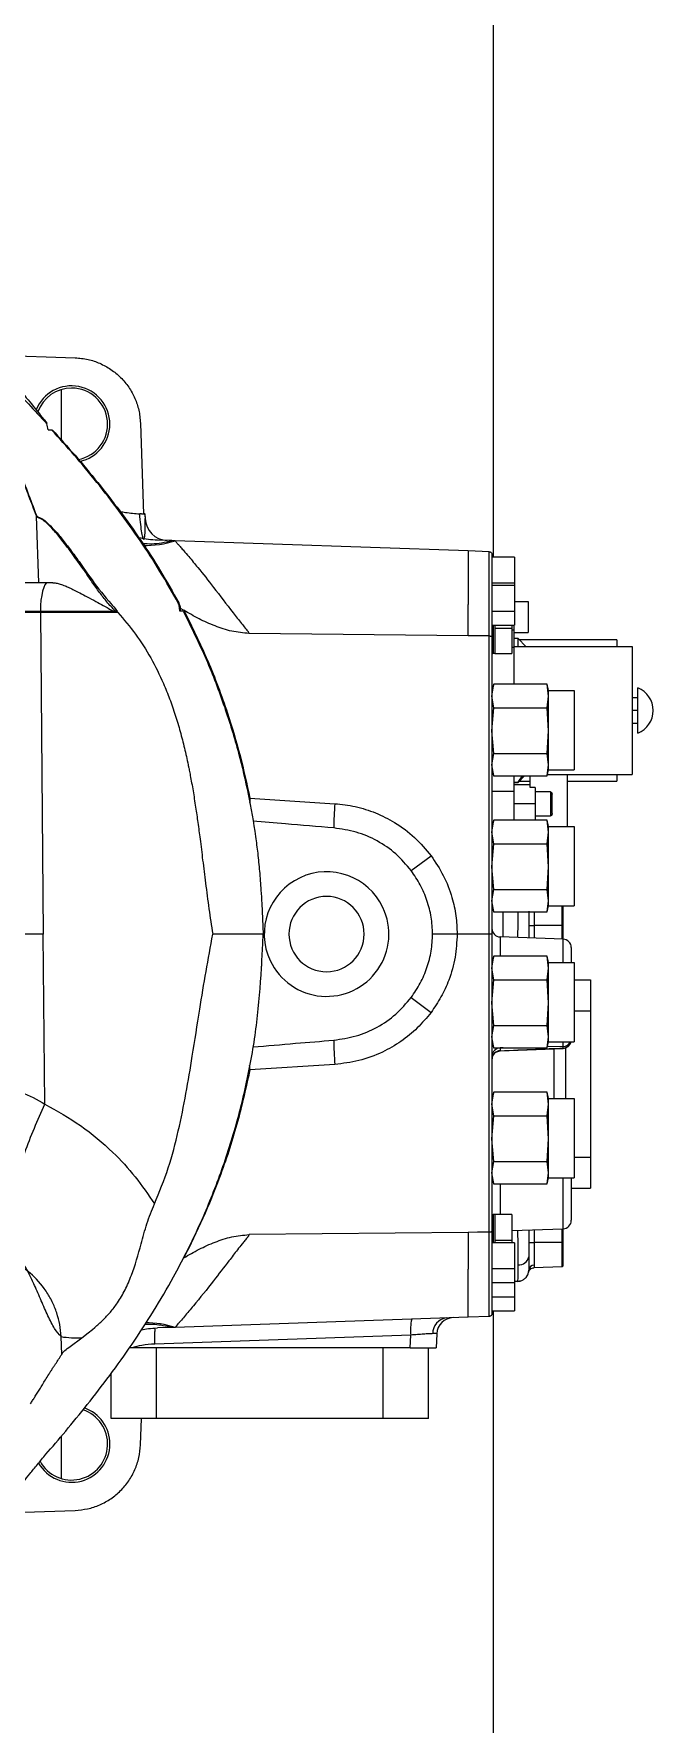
# Model space of a CAD drawing. Header units: millimetres. Extents: x -13464 to 9471, y -517 to 17126.
# Drawn here: x 6872.7 to 6982, y 12376.1 to 12674.4 of the extents above; entities that cross this region are included whole.
import ezdxf

# ---------------------------------------------------------------- set-up
doc = ezdxf.new("R2010")
doc.units = ezdxf.units.MM

msp = doc.modelspace()

# ---------------------------------------------------------------- linework, layer by layer
at = {"color": 7, "linetype": 'Continuous', "lineweight": 25}
for p, q in [((6953.74, 12972.7), (6953.74, 12582)), ((6865.34, 12617.72), (6879.94, 12617.21)), ((6877.54, 12602.55), (6877.54, 12611.59)), ((6875.18, 12604.5), (6875.81, 12604.5)), ((6891.49, 12605.66), (6892.05, 12589.61)), ((6873.53, 12577.5), (6873.13, 12589.28)), ((6892.29, 12589.16), (6892.25, 12589.76)), ((6897.01, 12584.94), (6894.47, 12585.02)), ((6897.62, 12584.91), (6897.01, 12584.94)), ((6949.34, 12583.11), (6897.62, 12584.91)), ((6949.34, 12583.11), (6949.34, 12576.12)), ((6953.06, 12582.98), (6949.34, 12583.11)), ((6957.54, 12582), (6953.54, 12582)), ((6957.54, 12582), (6957.54, 12577.5)), ((6873.53, 12577.5), (6869.55, 12577.5)), ((6953.54, 12577.5), (6957.54, 12577.5)), ((6957.54, 12577.5), (6957.54, 12577)), ((6957.54, 12577), (6953.54, 12577)), ((6957.54, 12577), (6957.54, 12572.5)), ((6865.09, 12572.5), (6873.83, 12572.5)), ((6873.83, 12572.26), (6865.09, 12572.26)), ((6873.82, 12572.5), (6873.83, 12572.26)), ((6873.83, 12572.5), (6886.71, 12572.5)), ((6873.83, 12572.26), (6874.34, 12515.5)), ((6887.49, 12572.26), (6873.83, 12572.26)), ((6887.02, 12572.51), (6887.02, 12572.5)), ((6887.03, 12572.5), (6887.02, 12572.51)), ((6887.02, 12572.5), (6887.03, 12572.5)), ((6887.03, 12572.5), (6887.28, 12572.5)), ((6887.28, 12572.5), (6887.32, 12572.5)), ((6898.52, 12573.04), (6899.15, 12572.65)), ((6949.34, 12568.15), (6949.34, 12573.64)), ((6953.54, 12572.5), (6957.54, 12572.5)), ((6957.54, 12574.21), (6959.94, 12574.21)), ((6957.54, 12572.5), (6957.54, 12570)), ((6959.94, 12574.21), (6959.94, 12568.71)), ((6949.34, 12568.15), (6910.67, 12568.55)), ((6953.54, 12570), (6957.54, 12570)), ((6953.74, 12570), (6953.74, 12565.01)), ((6954.04, 12570), (6954.04, 12569.5)), ((6954.04, 12569.5), (6954.04, 12565.02)), ((6954.04, 12569.5), (6957.04, 12569.5)), ((6957.04, 12570), (6957.04, 12569.5)), ((6957.04, 12569.5), (6957.04, 12565.02)), ((6957.04, 12569.22), (6957.44, 12569.22)), ((6957.44, 12569.22), (6957.44, 12570)), ((6957.44, 12566.16), (6957.44, 12569.22)), ((6957.44, 12568.71), (6959.94, 12568.71)), ((6953.06, 12515.5), (6953.06, 12568.11)), ((6953.54, 12567.97), (6953.54, 12515.5)), ((6957.04, 12566.16), (6957.44, 12566.16)), ((6958.13, 12567.66), (6957.44, 12567.66)), ((6957.44, 12566.26), (6978.29, 12566.26)), ((6957.44, 12559.58), (6957.44, 12566.16)), ((6959.53, 12566.26), (6958.13, 12567.66)), ((6958.13, 12566.26), (6958.13, 12567.66)), ((6975.59, 12567.41), (6958.38, 12567.41)), ((6975.59, 12567.41), (6975.59, 12566.26)), ((6978.29, 12566.26), (6978.29, 12543.66)), ((6954.04, 12565.02), (6953.74, 12565.01)), ((6954.04, 12565.02), (6957.04, 12565.02)), ((6953.84, 12559.61), (6953.54, 12558.5)), ((6953.54, 12557.51), (6953.84, 12559.58)), ((6963.25, 12559.58), (6953.84, 12559.58)), ((6963.54, 12558.5), (6963.25, 12559.6)), ((6963.54, 12557.51), (6963.25, 12559.58)), ((6953.84, 12555.43), (6953.54, 12557.51)), ((6963.25, 12555.43), (6963.54, 12557.51)), ((6963.54, 12557.51), (6963.54, 12558.5)), ((6963.54, 12558.5), (6968.04, 12558.5)), ((6963.54, 12551.39), (6963.54, 12557.51)), ((6968.04, 12558.5), (6968.04, 12544.5)), ((6979.29, 12557.21), (6978.29, 12557.21)), ((6979.29, 12554.96), (6979.29, 12558.96)), ((6953.54, 12551.39), (6953.84, 12555.43)), ((6953.84, 12555.43), (6963.25, 12555.43)), ((6963.54, 12551.39), (6963.25, 12555.43)), ((6979.29, 12554.96), (6978.29, 12554.96)), ((6979.29, 12550.96), (6979.29, 12554.96)), ((6953.84, 12547.35), (6953.54, 12551.39)), ((6963.25, 12547.35), (6963.54, 12551.39)), ((6963.54, 12545.39), (6963.54, 12551.39)), ((6978.29, 12552.71), (6979.29, 12552.71)), ((6953.54, 12545.39), (6953.84, 12547.35)), ((6953.84, 12543.42), (6953.54, 12545.39)), ((6953.54, 12544.5), (6953.84, 12543.39)), ((6953.84, 12547.35), (6963.25, 12547.35)), ((6963.54, 12545.39), (6963.25, 12547.35)), ((6963.25, 12543.42), (6963.54, 12545.39)), ((6963.25, 12543.4), (6963.54, 12544.5)), ((6963.54, 12544.5), (6963.54, 12545.39)), ((6963.54, 12544.5), (6968.04, 12544.5)), ((6953.84, 12543.42), (6963.25, 12543.42)), ((6957.44, 12540.7), (6957.44, 12543.42)), ((6957.44, 12542.28), (6958.13, 12542.28)), ((6957.44, 12542.26), (6958.13, 12542.26)), ((6960.29, 12541.86), (6957.44, 12541.86)), ((6958.13, 12542.26), (6959.29, 12543.42)), ((6958.13, 12542.28), (6958.93, 12543.42)), ((6958.13, 12542.26), (6958.13, 12542.28)), ((6958.38, 12542.51), (6960.29, 12542.51)), ((6960.29, 12541.38), (6960.29, 12543.42)), ((6963.32, 12543.66), (6978.29, 12543.66)), ((6966.79, 12543.66), (6966.79, 12534.5)), ((6966.79, 12542.51), (6975.59, 12542.51)), ((6975.59, 12543.66), (6975.59, 12542.51)), ((6910.81, 12539.47), (6925.79, 12538.51)), ((6953.54, 12540.7), (6957.44, 12540.7)), ((6957.44, 12535.58), (6957.44, 12540.7)), ((6961.14, 12541.38), (6960.29, 12541.38)), ((6961.14, 12541.38), (6961.14, 12538.46)), ((6963.84, 12540.58), (6961.14, 12540.58)), ((6963.84, 12540.58), (6963.84, 12536.34)), ((6953.84, 12535.61), (6953.54, 12534.5)), ((6953.54, 12533.51), (6953.84, 12535.58)), ((6963.25, 12535.58), (6953.84, 12535.58)), ((6961.14, 12538.46), (6957.44, 12538.46)), ((6961.14, 12538.46), (6961.14, 12535.58)), ((6961.14, 12536.34), (6963.84, 12536.34)), ((6963.54, 12534.5), (6963.25, 12535.6)), ((6963.54, 12533.51), (6963.25, 12535.58)), ((6953.84, 12531.43), (6953.54, 12533.51)), ((6963.25, 12531.43), (6963.54, 12533.51)), ((6963.54, 12533.51), (6963.54, 12534.5)), ((6963.54, 12534.5), (6968.04, 12534.5)), ((6963.54, 12527.39), (6963.54, 12533.51)), ((6968.04, 12534.5), (6968.04, 12520.5)), ((6953.54, 12527.39), (6953.84, 12531.43)), ((6953.84, 12531.43), (6963.25, 12531.43)), ((6963.54, 12527.39), (6963.25, 12531.43)), ((6939.28, 12526.7), (6942.78, 12529.32)), ((6953.84, 12523.35), (6953.54, 12527.39)), ((6963.25, 12523.35), (6963.54, 12527.39)), ((6963.54, 12521.39), (6963.54, 12527.39)), ((6912.89, 12520.89), (6913.17, 12515.5)), ((6953.54, 12521.39), (6953.84, 12523.35)), ((6953.84, 12519.42), (6953.54, 12521.39)), ((6953.84, 12523.35), (6963.25, 12523.35)), ((6963.54, 12521.39), (6963.25, 12523.35)), ((6963.25, 12519.42), (6963.54, 12521.39)), ((6963.54, 12520.5), (6963.54, 12521.39)), ((6953.54, 12520.5), (6953.84, 12519.39)), ((6953.84, 12519.42), (6963.25, 12519.42)), ((6961.01, 12519.42), (6961.01, 12517.04)), ((6963.25, 12519.4), (6963.54, 12520.5)), ((6963.54, 12520.5), (6968.04, 12520.5)), ((6965.95, 12517.04), (6965.95, 12520.5)), ((6966.04, 12520.5), (6966.04, 12517.04)), ((6874.34, 12515.5), (6870.01, 12515.5)), ((6874.62, 12485.47), (6874.34, 12515.5)), ((6953.06, 12515.5), (6947.39, 12515.5)), ((6953.06, 12462.89), (6953.06, 12515.5)), ((6953.54, 12515.5), (6953.54, 12463.04)), ((6966.1, 12514.61), (6954.99, 12514.99)), ((6954.99, 12514.99), (6954.99, 12511.58)), ((6960.04, 12517.04), (6961.01, 12517.04)), ((6965.95, 12517.04), (6961.01, 12517.04)), ((6961.01, 12517.04), (6961.01, 12514.78)), ((6966.04, 12517.04), (6965.95, 12517.04)), ((6965.95, 12514.61), (6965.95, 12517.04)), ((6966.04, 12517.04), (6966.04, 12514.61)), ((6966.1, 12510.5), (6966.1, 12514.61)), ((6967.54, 12513.11), (6967.54, 12510.5)), ((6953.84, 12511.61), (6953.54, 12510.5)), ((6953.54, 12509.51), (6953.84, 12511.58)), ((6953.84, 12507.43), (6953.54, 12509.51)), ((6963.25, 12511.58), (6953.84, 12511.58)), ((6963.54, 12510.5), (6963.25, 12511.6)), ((6963.54, 12509.51), (6963.25, 12511.58)), ((6963.25, 12507.43), (6963.54, 12509.51)), ((6963.54, 12509.51), (6963.54, 12510.5)), ((6963.54, 12510.5), (6968.04, 12510.5)), ((6963.54, 12503.39), (6963.54, 12509.51)), ((6968.04, 12510.5), (6968.04, 12496.5)), ((6953.54, 12503.39), (6953.84, 12507.43)), ((6953.84, 12507.43), (6963.25, 12507.43)), ((6963.54, 12503.39), (6963.25, 12507.43)), ((6968.04, 12507.44), (6970.94, 12507.44)), ((6970.94, 12507.44), (6970.94, 12501.94)), ((6939.28, 12504.31), (6942.78, 12501.68)), ((6953.84, 12499.35), (6953.54, 12503.39)), ((6963.25, 12499.35), (6963.54, 12503.39)), ((6963.54, 12497.39), (6963.54, 12503.39)), ((6968.04, 12501.94), (6970.94, 12501.94)), ((6970.94, 12501.94), (6970.94, 12476.14)), ((6953.54, 12497.39), (6953.84, 12499.35)), ((6953.84, 12495.42), (6953.54, 12497.39)), ((6953.84, 12499.35), (6963.25, 12499.35)), ((6963.54, 12497.39), (6963.25, 12499.35)), ((6963.25, 12495.42), (6963.54, 12497.39)), ((6963.54, 12496.5), (6963.54, 12497.39)), ((6953.54, 12496.5), (6953.84, 12495.39)), ((6953.84, 12495.42), (6963.25, 12495.42)), ((6954.98, 12494.87), (6966.11, 12495.33)), ((6954.99, 12494.92), (6954.98, 12494.88)), ((6955.49, 12495.42), (6954.99, 12495.41)), ((6954.99, 12495.41), (6954.99, 12494.92)), ((6963.25, 12495.4), (6963.54, 12496.5)), ((6966.1, 12495.68), (6963.31, 12495.61)), ((6963.54, 12496.5), (6968.04, 12496.5)), ((6964.54, 12486.5), (6964.54, 12495.34)), ((6966.1, 12495.38), (6966.1, 12495.68)), ((6966.54, 12495.42), (6966.54, 12486.5)), ((6925.79, 12492.49), (6910.81, 12491.53)), ((6953.84, 12487.61), (6953.54, 12486.5)), ((6953.54, 12485.51), (6953.84, 12487.58)), ((6953.84, 12483.43), (6953.54, 12485.51)), ((6963.25, 12487.58), (6953.84, 12487.58)), ((6963.54, 12486.5), (6963.25, 12487.6)), ((6963.54, 12485.51), (6963.25, 12487.58)), ((6963.25, 12483.43), (6963.54, 12485.51)), ((6963.54, 12485.51), (6963.54, 12486.5)), ((6963.54, 12486.5), (6968.04, 12486.5)), ((6963.54, 12479.39), (6963.54, 12485.51)), ((6968.04, 12486.5), (6968.04, 12472.5)), ((6953.54, 12479.39), (6953.84, 12483.43)), ((6953.84, 12483.43), (6963.25, 12483.43)), ((6963.54, 12479.39), (6963.25, 12483.43)), ((6953.84, 12475.35), (6953.54, 12479.39)), ((6963.25, 12475.35), (6963.54, 12479.39)), ((6963.54, 12473.39), (6963.54, 12479.39)), ((6968.04, 12476.14), (6970.94, 12476.14)), ((6970.94, 12476.14), (6970.94, 12470.64)), ((6953.54, 12473.39), (6953.84, 12475.35)), ((6953.84, 12471.42), (6953.54, 12473.39)), ((6953.84, 12475.35), (6963.25, 12475.35)), ((6963.54, 12473.39), (6963.25, 12475.35)), ((6963.25, 12471.42), (6963.54, 12473.39)), ((6963.54, 12472.5), (6963.54, 12473.39)), ((6953.54, 12472.5), (6953.84, 12471.39)), ((6953.84, 12471.42), (6963.25, 12471.42)), ((6954.99, 12471.42), (6954.99, 12465.99)), ((6963.25, 12471.4), (6963.54, 12472.5)), ((6963.54, 12472.5), (6968.04, 12472.5)), ((6966.1, 12463.48), (6966.1, 12472.5)), ((6967.54, 12472.5), (6967.54, 12464.98)), ((6967.54, 12470.64), (6970.94, 12470.64)), ((6954.04, 12465.99), (6953.74, 12466)), ((6953.74, 12466), (6953.74, 12461)), ((6957.04, 12465.99), (6954.04, 12465.99)), ((6954.04, 12465.99), (6954.04, 12461.5)), ((6957.04, 12465.99), (6957.04, 12461.5)), ((6949.34, 12462.85), (6910.67, 12462.46)), ((6957.54, 12461), (6953.54, 12461)), ((6954.04, 12461.5), (6954.04, 12461)), ((6954.04, 12461.5), (6957.04, 12461.5)), ((6957.04, 12463.17), (6966.1, 12463.48)), ((6957.04, 12461.5), (6957.04, 12461)), ((6957.54, 12461), (6957.54, 12456.5)), ((6960.04, 12461.04), (6961.01, 12461.04)), ((6961.01, 12463.31), (6961.01, 12461.04)), ((6961.01, 12461.04), (6961.01, 12457.09)), ((6965.95, 12461.04), (6961.01, 12461.04)), ((6965.95, 12461.04), (6965.95, 12463.48)), ((6965.95, 12456.78), (6965.95, 12461.04)), ((6965.95, 12461.04), (6966.04, 12461.04)), ((6966.04, 12463.48), (6966.04, 12461.04)), ((6966.04, 12461.04), (6966.04, 12456.88)), ((6953.54, 12456.5), (6957.54, 12456.5)), ((6957.54, 12456.5), (6957.54, 12454)), ((6965.95, 12456.78), (6960.95, 12456.6)), ((6953.54, 12454), (6957.54, 12454)), ((6958.11, 12454.2), (6957.54, 12454.18)), ((6957.54, 12454), (6957.54, 12451.5)), ((6958.11, 12454.2), (6958.12, 12454.3)), ((6953.54, 12451.5), (6957.54, 12451.5)), ((6953.54, 12449), (6957.54, 12449)), ((6953.74, 12449), (6953.74, 12058.3)), ((6957.54, 12451.5), (6957.54, 12449)), ((6883.03, 12445.73), (6883.45, 12446.08)), ((6897.01, 12446.07), (6894.47, 12445.98)), ((6897.62, 12446.09), (6897.01, 12446.07)), ((6949.34, 12447.9), (6897.62, 12446.09)), ((6953.06, 12448.03), (6949.34, 12447.9)), ((6877.58, 12441.33), (6877.48, 12444.45)), ((6879.08, 12442.74), (6881.12, 12444.22)), ((6881.12, 12444.22), (6882.28, 12445.12)), ((6882.28, 12445.12), (6883.03, 12445.73)), ((6939.21, 12444.72), (6894.02, 12443.14)), ((6939.09, 12442.5), (6939.21, 12444.72)), ((6943.79, 12444.96), (6943.66, 12442.5)), ((6877.58, 12441.32), (6877.58, 12441.33)), ((6889.97, 12442.5), (6889.55, 12442.5)), ((6939.09, 12442.5), (6889.97, 12442.5)), ((6894.34, 12430), (6894.34, 12442.5)), ((6934.34, 12430), (6934.34, 12442.5)), ((6942.34, 12430), (6942.34, 12442.5)), ((6886.34, 12430), (6886.34, 12438)), ((6894.34, 12430), (6886.34, 12430)), ((6891.49, 12425.34), (6891.65, 12430)), ((6934.34, 12430), (6894.34, 12430)), ((6942.34, 12430), (6934.34, 12430)), ((6877.54, 12419.41), (6877.54, 12426.92)), ((6867.38, 12413.35), (6879.94, 12413.79))]:
    msp.add_line(p, q, dxfattribs=at)
at = {"color": 7, "linetype": 'Continuous', "lineweight": 25, "flags": 128}
for points in [[(6875.12, 12577.5), (6874.87, 12577.41), (6874.63, 12577.12), (6874.41, 12576.66), (6874.21, 12576.04), (6874.05, 12575.28), (6873.93, 12574.42), (6873.86, 12573.48), (6873.83, 12572.5)], [(6898.25, 12573.93), (6898.26, 12573.93), (6898.26, 12573.93), (6898.25, 12573.92), (6898.24, 12573.92), (6898.23, 12573.91), (6898.21, 12573.9), (6898.19, 12573.88), (6898.17, 12573.87)], [(6953.06, 12568.11), (6950.98, 12568.14), (6949.34, 12568.15)], [(6910.81, 12539.47), (6910.77, 12538.89), (6910.76, 12538.69)], [(6966.1, 12495.38), (6966.11, 12495.34), (6966.11, 12495.33)], [(6910.81, 12491.53), (6910.77, 12492.12), (6910.76, 12492.3)], [(6953.06, 12462.89), (6950.98, 12462.87), (6949.34, 12462.85)], [(6958.11, 12454.2), (6958.49, 12454.25), (6958.58, 12454.28)], [(6897.97, 12446.56), (6897.78, 12446.3), (6897.62, 12446.09)]]:
    msp.add_lwpolyline(points, dxfattribs=at)
at = {"color": 7, "linetype": 'Continuous', "lineweight": 25}
for centre, radius, start, end in [((6879.34, 12605.5), 6.75, 0, 158.1749), ((6879.34, 12605.5), 6.35, 90, 160.1373), ((6879.34, 12605.5), 6.35, 280.3984, 90), ((6879.34, 12605.5), 6.75, 282.1679, 0), ((6872.63, 12589.3), 0.494, 1.7882, 12.0611), ((6872.64, 12589.27), 0.496, 1.8249, 11.8614), ((6874.53, 12588.07), 0.455, 351.9374, 9.6048), ((6896.32, 12588.96), 4, 181.9318, 267.9465), ((6892.22, 12602.25), 18.16, 269.1751, 287.3033), ((6885.68, 12573.88), 1.92, 314.282, 322.8352), ((6898.33, 12572.99), 0.215, 33.6229, 79.742), ((6898.44, 12573.08), 0.0792, 341.4688, 26.2217), ((6953.74, 12564.81), 0.2, 92, 180), ((6977.68, 12554.96), 4.31, 291.9613, 68.0387), ((7008.25, 12532.8), 82.66, 176.0356, 179.0077), ((6924.34, 12515.5), 11, 25.1965, 205.1965), ((6924.34, 12515.5), 6.64, 90, 270), ((6924.34, 12515.5), 6.64, 270, 90), ((6924.34, 12515.5), 11, 205.1965, 25.1965), ((6955.04, 12516.49), 1.5, 180, 268), ((6966.04, 12513.11), 1.5, 0, 88), ((7008.25, 12498.21), 82.66, 180.9923, 183.9644), ((6955.02, 12493.94), 1.47, 90.9784, 179.0357), ((6955.02, 12493.44), 1.47, 90.9784, 179.0357), ((6957.64, 12496.34), 8.48, 355.4939, 1.0874), ((6966.06, 12497.18), 1.5, 271.469, 333.3438), ((6966.06, 12496.87), 1.49, 271.3513, 345.5923), ((6966.04, 12496.83), 1.5, 272.407, 347.3403), ((6953.74, 12466.2), 0.2, 180, 268), ((6966.04, 12464.98), 1.5, 272, 0), ((6958.32, 12458.87), 1.75, 264.0804, 349.1361), ((6958.04, 12456.2), 2, 319.84, 0), ((6960.99, 12456.15), 0.945, 88.7111, 176.6316), ((6965.94, 12456.88), 0.1, 272, 0), ((6892.18, 12428.58), 18.33, 72.7456, 89.4723), ((6947.75, 12445.69), 8.59, 167.5122, 186.4878), ((6945.84, 12445.02), 2.76, 96.1664, 180.8164), ((6946.79, 12444.81), 3, 92, 177), ((6880.64, 12465.89), 21.67, 261.6131, 271.2664), ((6879.34, 12425.5), 6.35, 208.5404, 71.8267), ((6879.34, 12425.5), 6.75, 0, 70.5524), ((6879.34, 12425.5), 6.75, 209.7417, 0)]:
    msp.add_arc(centre, radius, start, end, dxfattribs=at)
for points, knots in [([(6863.75, 12620.28), (6863.84, 12620.11), (6864.04, 12619.68), (6864.51, 12618.92), (6865.15, 12617.97), (6866.08, 12616.69), (6867.4, 12614.98), (6869.23, 12612.72), (6871.38, 12610.12), (6872.97, 12608.18), (6873.8, 12607.16)], [0, 0, 0, 0, 0.056916, 0.140396, 0.227156, 0.317668, 0.469978, 0.632949, 0.808804, 1, 1, 1, 1]), ([(6864.57, 12617.25), (6864.65, 12617.08), (6864.93, 12616.49), (6866.33, 12614.81), (6868.69, 12612.23), (6871.64, 12609.14), (6873.88, 12606.75), (6874.99, 12605.55)], [0, 0, 0, 0, 0.088541, 0.316687, 0.544924, 0.77312, 1, 1, 1, 1]), ([(6879.94, 12617.21), (6880.72, 12617.14), (6882.21, 12617.01), (6884.36, 12616.27), (6886.31, 12615.2), (6888.04, 12613.77), (6889.47, 12612.04), (6890.55, 12610.09), (6891.28, 12607.94), (6891.42, 12606.44), (6891.49, 12605.66)], [0, 0, 0, 0, 0.130227, 0.249972, 0.376211, 0.499815, 0.623703, 0.749578, 0.870197, 1, 1, 1, 1]), ([(6874.96, 12605.76), (6874.76, 12605.99), (6874.37, 12606.46), (6873.99, 12606.93), (6873.8, 12607.16)], [0, 0, 0, 0, 0.497612, 1, 1, 1, 1]), ([(6874.99, 12605.55), (6874.99, 12605.59), (6874.98, 12605.66), (6874.96, 12605.73), (6874.96, 12605.76)], [0, 0, 0, 0, 0.560048, 1, 1, 1, 1]), ([(6875.18, 12604.5), (6875.15, 12604.68), (6875.09, 12605.03), (6875.03, 12605.38), (6874.99, 12605.55)], [0, 0, 0, 0, 0.498715, 1, 1, 1, 1]), ([(6898.17, 12573.87), (6897.11, 12575.76), (6895, 12579.54), (6891.46, 12584.97), (6887.71, 12590.22), (6883.81, 12595.25), (6879.78, 12600.09), (6877.14, 12603.03), (6875.81, 12604.5)], [0, 0, 0, 0, 0.167242, 0.333757, 0.499011, 0.664263, 0.831489, 1, 1, 1, 1]), ([(6875.92, 12604.5), (6877.25, 12603.03), (6879.91, 12600.08), (6883.95, 12595.25), (6887.85, 12590.22), (6891.59, 12584.99), (6895.1, 12579.58), (6897.2, 12575.82), (6898.25, 12573.93)], [0, 0, 0, 0, 0.169077, 0.336583, 0.502071, 0.66744, 0.833386, 1, 1, 1, 1]), ([(6868.43, 12601.8), (6868.95, 12600.42), (6869.99, 12597.67), (6871.54, 12593.55), (6872.59, 12590.79), (6873.11, 12589.4)], [0, 0, 0, 0, 0.33334, 0.66667, 1, 1, 1, 1]), ([(6873.12, 12589.31), (6872.68, 12590.46), (6871.81, 12592.75), (6870.6, 12595.98), (6869.48, 12598.96), (6868.8, 12600.76), (6868.45, 12601.67)], [0, 0, 0, 0, 0.2799996, 0.5599998, 0.7799999, 1, 1, 1, 1]), ([(6873.11, 12589.4), (6873.11, 12589.39), (6873.12, 12589.38), (6873.12, 12589.37), (6873.12, 12589.37)], [0, 0, 0, 0, 0.5600162, 1, 1, 1, 1]), ([(6873.12, 12589.37), (6873.24, 12589.25), (6873.42, 12589.07), (6874.2, 12588.8), (6874.72, 12588.37), (6874.97, 12588.15)], [0, 0, 0, 0, 0.4963573, 0.7478605, 1, 1, 1, 1]), ([(6873.13, 12589.28), (6873.13, 12589.29), (6873.13, 12589.3), (6873.12, 12589.31), (6873.12, 12589.31)], [0, 0, 0, 0, 0.559991, 1, 1, 1, 1]), ([(6874.98, 12588.01), (6874.87, 12588.1), (6874.66, 12588.29), (6874.37, 12588.51), (6874.11, 12588.68), (6873.88, 12588.8), (6873.72, 12588.86), (6873.59, 12588.92), (6873.45, 12588.98), (6873.3, 12589.07), (6873.18, 12589.18), (6873.15, 12589.25), (6873.13, 12589.28)], [0, 0, 0, 0, 0.100768, 0.200399, 0.299845, 0.398672, 0.50054, 0.531136, 0.616705, 0.749878, 0.874667, 1, 1, 1, 1]), ([(6887.91, 12590.08), (6888.22, 12590.02), (6889.37, 12589.83), (6890.52, 12589.73), (6891.36, 12589.66)], [0, 0, 0, 0, 0.274399, 1, 1, 1, 1]), ([(6892.1, 12585.11), (6892.04, 12585.17), (6891.93, 12585.29), (6891.74, 12586.25), (6891.54, 12587.68), (6891.42, 12589), (6891.36, 12589.66)], [0, 0, 0, 0, 0.250866, 0.500639, 0.74993, 1, 1, 1, 1]), ([(6892.27, 12589.6), (6892.26, 12589.6), (6892.26, 12589.6), (6892.11, 12589.61), (6891.93, 12589.62), (6891.76, 12589.63), (6891.57, 12589.65), (6891.43, 12589.66), (6891.36, 12589.66)], [0, 0, 0, 0, 0.248184, 0.497729, 0.62552, 0.748938, 0.874729, 1, 1, 1, 1]), ([(6892.27, 12589.6), (6892.28, 12589.45), (6892.3, 12589.19), (6892.32, 12588.93), (6892.33, 12588.82)], [0, 0, 0, 0, 0.56021, 1, 1, 1, 1]), ([(6874.97, 12588.15), (6875.39, 12587.75), (6876.22, 12586.95), (6877.66, 12585.23), (6879.13, 12583.32), (6881.15, 12580.56), (6883.65, 12576.87), (6886.03, 12574.1), (6887.21, 12572.72)], [0, 0, 0, 0, 0.124792, 0.2499751, 0.3753977, 0.5003444, 0.7510707, 1, 1, 1, 1]), ([(6887.02, 12572.51), (6886.53, 12573.04), (6885.56, 12574.1), (6884.22, 12575.85), (6882.96, 12577.63), (6881.73, 12579.39), (6880.6, 12580.99), (6879.55, 12582.47), (6878.58, 12583.81), (6877.44, 12585.29), (6876.18, 12586.82), (6875.36, 12587.63), (6874.98, 12588.01)], [0, 0, 0, 0, 0.099557, 0.196946, 0.304737, 0.402719, 0.500572, 0.585951, 0.668649, 0.750201, 0.881785, 1, 1, 1, 1]), ([(6892.1, 12585.11), (6892.14, 12585.19), (6892.22, 12585.34), (6892.36, 12586.62), (6892.34, 12588), (6892.33, 12588.82)], [0, 0, 0, 0, 0.313592, 0.592129, 1, 1, 1, 1]), ([(6894.47, 12585.02), (6893.94, 12585.05), (6892.84, 12585.11), (6891.77, 12585.32), (6891.22, 12585.43)], [0, 0, 0, 0, 0.4787, 1, 1, 1, 1]), ([(6891.86, 12584.48), (6892.39, 12584.43), (6894.02, 12584.28), (6895.8, 12584.67), (6897.01, 12584.94)], [0, 0, 0, 0, 0.323685, 1, 1, 1, 1]), ([(6897.62, 12584.91), (6897.69, 12584.83), (6897.8, 12584.67), (6897.92, 12584.52), (6897.97, 12584.45)], [0, 0, 0, 0, 0.56, 1, 1, 1, 1]), ([(6897.97, 12584.45), (6898.04, 12584.38), (6898.16, 12584.24), (6898.38, 12584), (6898.69, 12583.65), (6899.26, 12583.01), (6900.25, 12581.84), (6902.01, 12579.72), (6904.58, 12576.47), (6907.12, 12573.13), (6909.03, 12570.68), (6909.86, 12569.66), (6910.22, 12569.22), (6910.37, 12569.03), (6910.45, 12568.94), (6910.48, 12568.9), (6910.49, 12568.88)], [0, 0, 0, 0, 0.016143, 0.028854, 0.051609, 0.092385, 0.165452, 0.295953, 0.525802, 0.802791, 0.915972, 0.9636, 0.984085, 0.993006, 0.996913, 1, 1, 1, 1]), ([(6953.06, 12568.11), (6953.06, 12569.48), (6953.06, 12572.31), (6953.06, 12576.15), (6953.06, 12579.76), (6953.06, 12581.94), (6953.06, 12582.98)], [0, 0, 0, 0, 0.244963, 0.508007, 0.767373, 1, 1, 1, 1]), ([(6953.06, 12582.98), (6953.09, 12582.98), (6953.16, 12582.97), (6953.25, 12582.94), (6953.34, 12582.89), (6953.43, 12582.81), (6953.49, 12582.71), (6953.54, 12582.59), (6953.54, 12582.52), (6953.54, 12582.48)], [0, 0, 0, 0, 0.117995, 0.240331, 0.367523, 0.500027, 0.708398, 0.84386, 1, 1, 1, 1]), ([(6953.54, 12582.48), (6953.54, 12581.26), (6953.54, 12578.81), (6953.54, 12575.13), (6953.54, 12571.56), (6953.54, 12569.16), (6953.54, 12567.97)], [0, 0, 0, 0, 0.280082, 0.560132, 0.780134, 1, 1, 1, 1]), ([(6876, 12577.5), (6875.61, 12577.5), (6874.82, 12577.5), (6873.87, 12577.5), (6873.66, 12577.5), (6873.53, 12577.5)], [0, 0, 0, 0, 0.279205, 0.560554, 1, 1, 1, 1]), ([(6876, 12577.5), (6876.2, 12577.49), (6876.61, 12577.46), (6877.34, 12577.27), (6878.12, 12576.99), (6878.95, 12576.63), (6879.81, 12576.22), (6880.85, 12575.69), (6882.13, 12575.01), (6883.52, 12574.25), (6885.07, 12573.39), (6886.11, 12572.83), (6886.71, 12572.5)], [0, 0, 0, 0, 0.07761, 0.160988, 0.250823, 0.328067, 0.41119, 0.500377, 0.6174, 0.750589, 0.857567, 1, 1, 1, 1]), ([(6949.34, 12576.12), (6949.34, 12575.66), (6949.34, 12574.85), (6949.34, 12574.01), (6949.34, 12573.64)], [0, 0, 0, 0, 0.561181, 1, 1, 1, 1]), ([(6886.71, 12572.5), (6886.77, 12572.5), (6886.87, 12572.5), (6886.98, 12572.5), (6887.02, 12572.5)], [0, 0, 0, 0, 0.560001, 1, 1, 1, 1]), ([(6887.21, 12572.72), (6887.25, 12572.68), (6887.32, 12572.61), (6887.39, 12572.53), (6887.42, 12572.5)], [0, 0, 0, 0, 0.559888, 1, 1, 1, 1]), ([(6887.32, 12572.5), (6887.35, 12572.46), (6887.41, 12572.38), (6887.47, 12572.3), (6887.49, 12572.26)], [0, 0, 0, 0, 0.560012, 1, 1, 1, 1]), ([(6887.42, 12572.5), (6887.4, 12572.5), (6887.37, 12572.5), (6887.34, 12572.5), (6887.32, 12572.5)], [0, 0, 0, 0, 0.559993, 1, 1, 1, 1]), ([(6887.49, 12572.26), (6888.57, 12571.01), (6890.72, 12568.51), (6893.38, 12564.26), (6895.3, 12560.38), (6896.68, 12556.98), (6897.66, 12554.15), (6898.52, 12551.25), (6899.27, 12548.32), (6899.7, 12546.35), (6899.91, 12545.36), (6899.91, 12545.35), (6899.91, 12545.35), (6899.92, 12545.33), (6899.92, 12545.31), (6899.93, 12545.27), (6899.94, 12545.19), (6899.97, 12545.05), (6900.03, 12544.78), (6900.14, 12544.25), (6900.31, 12543.35), (6900.53, 12542.15), (6900.77, 12540.78), (6901, 12539.35), (6901.29, 12537.48), (6901.63, 12535.12), (6902.04, 12532), (6902.48, 12528.45), (6902.99, 12524.33), (6903.55, 12519.98), (6904.02, 12516.98), (6904.25, 12515.5)], [0, 0, 0, 0, 0.082951, 0.16577, 0.250134, 0.29854, 0.348832, 0.39914, 0.449343, 0.499447, 0.499525, 0.499586, 0.499696, 0.499892, 0.500245, 0.50088, 0.502031, 0.504143, 0.508096, 0.515731, 0.531202, 0.553456, 0.576552, 0.600493, 0.625279, 0.670807, 0.719254, 0.781546, 0.849159, 0.925402, 1, 1, 1, 1]), ([(6898.37, 12573.2), (6898.35, 12573.32), (6898.32, 12573.54), (6898.22, 12573.76), (6898.17, 12573.87)], [0, 0, 0, 0, 0.500093, 1, 1, 1, 1]), ([(6898.25, 12573.93), (6898.32, 12573.79), (6898.45, 12573.5), (6898.49, 12573.2), (6898.51, 12573.05)], [0, 0, 0, 0, 0.504466, 1, 1, 1, 1]), ([(6898.44, 12572.5), (6898.43, 12572.63), (6898.4, 12572.87), (6898.38, 12573.1), (6898.37, 12573.2)], [0, 0, 0, 0, 0.559997, 1, 1, 1, 1]), ([(6899.04, 12572.5), (6898.93, 12572.5), (6898.73, 12572.5), (6898.53, 12572.5), (6898.44, 12572.5)], [0, 0, 0, 0, 0.560006, 1, 1, 1, 1]), ([(6898.57, 12572.5), (6898.56, 12572.58), (6898.54, 12572.78), (6898.52, 12572.98), (6898.51, 12573.11)], [0, 0, 0, 0, 0.3663229, 1, 1, 1, 1]), ([(6899.04, 12572.5), (6900.43, 12569.69), (6903.15, 12564.18), (6906.34, 12555.78), (6908.78, 12547.83), (6910.59, 12540.17), (6911.61, 12534.24), (6912.2, 12529.68), (6912.52, 12526.54), (6912.75, 12523.58), (6912.85, 12521.69), (6912.89, 12520.89)], [0, 0, 0, 0, 0.174973, 0.341719, 0.500297, 0.638203, 0.779812, 0.834792, 0.894268, 0.955748, 1, 1, 1, 1]), ([(6910.67, 12568.55), (6909.64, 12568.64), (6907.58, 12568.84), (6904.63, 12569.84), (6901.81, 12571.09), (6900.03, 12572.13), (6899.15, 12572.65)], [0, 0, 0, 0, 0.2503566, 0.5000326, 0.7509559, 1, 1, 1, 1]), ([(6899.15, 12572.65), (6900.6, 12569.7), (6903.51, 12563.79), (6906.71, 12555.17), (6909.16, 12547.06), (6910.26, 12542), (6910.81, 12539.47)], [0, 0, 0, 0, 0.279673, 0.560056, 0.780298, 1, 1, 1, 1]), ([(6910.49, 12568.88), (6910.49, 12568.88), (6910.49, 12568.88), (6910.49, 12568.88), (6910.5, 12568.88), (6910.5, 12568.88), (6910.5, 12568.88), (6910.5, 12568.87), (6910.5, 12568.86), (6910.51, 12568.85), (6910.53, 12568.82), (6910.55, 12568.77), (6910.6, 12568.67), (6910.64, 12568.6), (6910.67, 12568.55)], [0, 0, 0, 0, 0.001699, 0.003033, 0.005416, 0.009672, 0.017271, 0.030841, 0.055073, 0.098345, 0.175616, 0.3136, 0.56, 1, 1, 1, 1]), ([(6953.06, 12568.11), (6953.13, 12568.11), (6953.22, 12568.11), (6953.33, 12568.09), (6953.43, 12568.06), (6953.52, 12568.02), (6953.54, 12567.99), (6953.54, 12567.97)], [0, 0, 0, 0, 0.241927, 0.369048, 0.500224, 0.750054, 1, 1, 1, 1]), ([(6925.79, 12538.51), (6927, 12538.38), (6929.46, 12538.11), (6933.03, 12536.96), (6936.59, 12535.16), (6939.98, 12532.67), (6941.85, 12530.43), (6942.78, 12529.32)], [0, 0, 0, 0, 0.18378, 0.371608, 0.56111, 0.783101, 1, 1, 1, 1]), ([(6963.84, 12540.58), (6963.87, 12540.58), (6963.91, 12540.58), (6963.97, 12540.55), (6964.03, 12540.5), (6964.09, 12540.43), (6964.14, 12540.32), (6964.14, 12540.22), (6964.14, 12540.18)], [0, 0, 0, 0, 0.119857, 0.237599, 0.362336, 0.501818, 0.738682, 1, 1, 1, 1]), ([(6964.14, 12536.75), (6964.14, 12537.02), (6964.14, 12537.59), (6964.14, 12538.63), (6964.14, 12539.54), (6964.14, 12539.97), (6964.14, 12540.18)], [0, 0, 0, 0, 0.270519, 0.562364, 0.78948, 1, 1, 1, 1]), ([(6964.14, 12536.75), (6964.14, 12536.7), (6964.14, 12536.61), (6964.09, 12536.5), (6964.03, 12536.42), (6963.98, 12536.38), (6963.92, 12536.35), (6963.87, 12536.34), (6963.84, 12536.34)], [0, 0, 0, 0, 0.257828, 0.498078, 0.624374, 0.748786, 0.875091, 1, 1, 1, 1]), ([(6925.6, 12534.23), (6922.76, 12534.46), (6918, 12534.85), (6913.25, 12535.26), (6911.33, 12535.43)], [0, 0, 0, 0, 0.5968049, 1, 1, 1, 1]), ([(6939.28, 12526.7), (6938.41, 12527.72), (6936.67, 12529.77), (6933.32, 12532.04), (6929.6, 12533.66), (6926.94, 12534.04), (6925.6, 12534.23)], [0, 0, 0, 0, 0.249803, 0.499814, 0.74873, 1, 1, 1, 1]), ([(6943.06, 12515.5), (6943.01, 12516.5), (6942.9, 12518.51), (6942.13, 12521.43), (6940.97, 12524.21), (6939.84, 12525.87), (6939.28, 12526.7)], [0, 0, 0, 0, 0.249984, 0.499968, 0.750395, 1, 1, 1, 1]), ([(6942.78, 12529.32), (6943.55, 12528.18), (6945.1, 12525.88), (6946.47, 12522.24), (6947.26, 12518.75), (6947.35, 12516.58), (6947.39, 12515.5)], [0, 0, 0, 0, 0.278374, 0.560338, 0.781558, 1, 1, 1, 1]), ([(6955.45, 12519.42), (6955.45, 12518.93), (6955.45, 12517.86), (6955.46, 12516.33), (6955.47, 12515.32), (6955.47, 12514.98)], [0, 0, 0, 0, 0.362779, 0.780876, 1, 1, 1, 1]), ([(6958.12, 12514.89), (6958.12, 12515.23), (6958.13, 12516.24), (6958.14, 12517.8), (6958.14, 12518.9), (6958.14, 12519.42)], [0, 0, 0, 0, 0.21425, 0.623119, 1, 1, 1, 1]), ([(6960.04, 12519.55), (6960.04, 12519.11), (6960.04, 12518.22), (6960.04, 12516.6), (6960.04, 12515.4), (6960.04, 12514.78)], [0, 0, 0, 0, 0.3250422, 0.6563855, 1, 1, 1, 1]), ([(6893.94, 12467.88), (6894.81, 12469.98), (6896.54, 12474.16), (6898.22, 12480.74), (6899.56, 12487.33), (6900.74, 12494.5), (6901.87, 12501.7), (6903.03, 12508.89), (6903.85, 12513.31), (6904.25, 12515.5)], [0, 0, 0, 0, 0.140078, 0.2789674, 0.4159771, 0.5531514, 0.724358, 0.8632888, 1, 1, 1, 1]), ([(6913.17, 12515.5), (6912.14, 12515.5), (6910.18, 12515.5), (6907.1, 12515.5), (6905.3, 12515.5), (6904.25, 12515.5)], [0, 0, 0, 0, 0.3102941, 0.596533, 1, 1, 1, 1]), ([(6912.89, 12510.11), (6912.91, 12510.56), (6912.96, 12511.46), (6913.05, 12513.26), (6913.12, 12514.6), (6913.17, 12515.5)], [0, 0, 0, 0, 0.25, 0.5, 1, 1, 1, 1]), ([(6939.28, 12504.31), (6939.84, 12505.14), (6940.97, 12506.79), (6942.13, 12509.57), (6942.9, 12512.49), (6943.01, 12514.5), (6943.06, 12515.5)], [0, 0, 0, 0, 0.2494451, 0.4993607, 0.7484774, 1, 1, 1, 1]), ([(6947.39, 12515.5), (6947.32, 12514.13), (6947.18, 12511.36), (6946.09, 12507.62), (6944.63, 12504.36), (6943.39, 12502.57), (6942.78, 12501.68)], [0, 0, 0, 0, 0.278447, 0.560429, 0.78162, 1, 1, 1, 1]), ([(6947.39, 12515.5), (6946.94, 12515.5), (6946.04, 12515.5), (6944.83, 12515.5), (6943.77, 12515.5), (6943.31, 12515.5), (6943.06, 12515.5)], [0, 0, 0, 0, 0.251968, 0.499713, 0.73413, 1, 1, 1, 1]), ([(6953.54, 12515.5), (6953.54, 12515.5), (6953.52, 12515.5), (6953.39, 12515.5), (6953.23, 12515.5), (6953.12, 12515.5), (6953.06, 12515.5)], [0, 0, 0, 0, 0.270741, 0.56237, 0.789333, 1, 1, 1, 1]), ([(6870.06, 12417.68), (6870.31, 12418.06), (6870.83, 12418.82), (6871.94, 12420.24), (6873.26, 12421.85), (6875.3, 12424.26), (6878.23, 12427.7), (6882.09, 12432.4), (6886.08, 12437.56), (6890.03, 12443.08), (6893.82, 12448.92), (6897.79, 12455.69), (6901.73, 12463.45), (6905.36, 12472.21), (6908.32, 12481.23), (6910.58, 12490.49), (6912.18, 12499.93), (6912.63, 12506.3), (6912.86, 12509.48)], [0, 0, 0, 0, 0.030675, 0.061603, 0.092632, 0.123637, 0.185799, 0.247678, 0.310101, 0.372379, 0.434563, 0.497177, 0.581003, 0.664379, 0.747722, 0.831593, 0.915801, 1, 1, 1, 1]), ([(6912.86, 12509.48), (6912.87, 12509.59), (6912.88, 12509.8), (6912.89, 12510.01), (6912.89, 12510.11)], [0, 0, 0, 0, 0.499985, 1, 1, 1, 1]), ([(6925.6, 12496.78), (6926.93, 12496.97), (6929.59, 12497.35), (6933.31, 12498.97), (6936.67, 12501.24), (6938.41, 12503.28), (6939.28, 12504.31)], [0, 0, 0, 0, 0.249786, 0.500367, 0.749672, 1, 1, 1, 1]), ([(6942.78, 12501.68), (6942, 12500.74), (6940.43, 12498.83), (6937.52, 12496.48), (6934.07, 12494.48), (6930.12, 12493.01), (6927.22, 12492.66), (6925.79, 12492.49)], [0, 0, 0, 0, 0.183691, 0.371467, 0.56096, 0.783, 1, 1, 1, 1]), ([(6911.31, 12495.58), (6913.83, 12495.79), (6918.6, 12496.2), (6923.36, 12496.59), (6925.6, 12496.78)], [0, 0, 0, 0, 0.529975, 1, 1, 1, 1]), ([(6954.24, 12494.66), (6954.34, 12494.71), (6954.56, 12494.82), (6954.83, 12494.85), (6954.98, 12494.87)], [0, 0, 0, 0, 0.436421, 1, 1, 1, 1]), ([(6954.99, 12494.92), (6957.07, 12495), (6960.77, 12495.16), (6964.47, 12495.32), (6966.1, 12495.38)], [0, 0, 0, 0, 0.56, 1, 1, 1, 1]), ([(6910.81, 12491.53), (6910.09, 12488.32), (6908.67, 12481.89), (6905.77, 12473.17), (6902.61, 12465.3), (6900.3, 12460.67), (6899.15, 12458.35)], [0, 0, 0, 0, 0.279704, 0.560094, 0.780324, 1, 1, 1, 1]), ([(6867.79, 12458.89), (6867.64, 12459.29), (6867.3, 12460.17), (6867.27, 12462.36), (6867.61, 12465.26), (6868.39, 12468.77), (6869.54, 12472.7), (6871, 12476.89), (6872.69, 12481.17), (6873.98, 12484.06), (6874.62, 12485.47)], [0, 0, 0, 0, 0.111281, 0.240311, 0.371937, 0.504409, 0.633582, 0.760164, 0.882696, 1, 1, 1, 1]), ([(6870.06, 12487.72), (6870.18, 12487.68), (6871.78, 12487.13), (6873.26, 12486.27), (6874.62, 12485.47)], [0, 0, 0, 0, 0.074268, 1, 1, 1, 1]), ([(6874.62, 12485.47), (6876.76, 12484.28), (6881.05, 12481.9), (6886.32, 12477.42), (6890.67, 12472.75), (6892.85, 12469.5), (6893.94, 12467.88)], [0, 0, 0, 0, 0.280226, 0.559858, 0.780857, 1, 1, 1, 1]), ([(6891.62, 12460.81), (6891.93, 12462.01), (6892.56, 12464.39), (6893.48, 12466.72), (6893.94, 12467.88)], [0, 0, 0, 0, 0.499435, 1, 1, 1, 1]), ([(6910.49, 12462.12), (6910.47, 12462.1), (6910.44, 12462.06), (6910.38, 12461.98), (6910.29, 12461.87), (6910.13, 12461.67), (6909.84, 12461.32), (6909.31, 12460.67), (6908.37, 12459.47), (6906.66, 12457.27), (6904.09, 12453.91), (6901.5, 12450.65), (6899.54, 12448.33), (6898.67, 12447.33), (6898.24, 12446.85), (6898.06, 12446.65), (6897.97, 12446.56)], [0, 0, 0, 0, 0.0041073, 0.0073239, 0.0130862, 0.0234349, 0.0421015, 0.0760258, 0.1383492, 0.2545503, 0.4742339, 0.767554, 0.8981085, 0.9553201, 0.9803774, 1, 1, 1, 1]), ([(6899.15, 12458.35), (6900.03, 12458.88), (6901.81, 12459.92), (6904.64, 12461.17), (6907.58, 12462.17), (6909.64, 12462.36), (6910.67, 12462.46)], [0, 0, 0, 0, 0.249781, 0.500076, 0.75013, 1, 1, 1, 1]), ([(6910.67, 12462.46), (6910.63, 12462.39), (6910.58, 12462.28), (6910.52, 12462.17), (6910.49, 12462.12)], [0, 0, 0, 0, 0.56, 1, 1, 1, 1]), ([(6949.34, 12462.85), (6949.34, 12461.82), (6949.34, 12459.67), (6949.34, 12457.73), (6949.34, 12456.72)], [0, 0, 0, 0, 0.482758, 1, 1, 1, 1]), ([(6953.54, 12463.04), (6953.54, 12463.03), (6953.54, 12463.01), (6953.49, 12462.97), (6953.43, 12462.94), (6953.33, 12462.92), (6953.22, 12462.9), (6953.13, 12462.89), (6953.06, 12462.89)], [0, 0, 0, 0, 0.154869, 0.290018, 0.500518, 0.631526, 0.758467, 1, 1, 1, 1]), ([(6953.06, 12448.03), (6953.06, 12449.06), (6953.06, 12451.25), (6953.06, 12454.85), (6953.06, 12458.69), (6953.06, 12461.53), (6953.06, 12462.89)], [0, 0, 0, 0, 0.2326274, 0.4919933, 0.7550369, 1, 1, 1, 1]), ([(6953.54, 12463.04), (6953.54, 12461.53), (6953.54, 12458.5), (6953.54, 12453.64), (6953.54, 12450.47), (6953.54, 12448.53)], [0, 0, 0, 0, 0.280079, 0.560127, 1, 1, 1, 1]), ([(6958.14, 12457.13), (6958.14, 12457.6), (6958.14, 12458.55), (6958.14, 12460.27), (6958.13, 12461.85), (6958.12, 12462.86), (6958.12, 12463.2)], [0, 0, 0, 0, 0.274771, 0.55737, 0.847809, 1, 1, 1, 1]), ([(6960.04, 12463.14), (6960.04, 12462.92), (6960.04, 12462.1), (6960.04, 12460.44), (6960.04, 12459.26), (6960.04, 12458.54)], [0, 0, 0, 0, 0.130999, 0.472205, 1, 1, 1, 1]), ([(6877.48, 12444.45), (6877.1, 12444.88), (6876.33, 12445.74), (6875.16, 12448.1), (6873.98, 12450.78), (6872.88, 12453.35), (6871.87, 12455.51), (6870.95, 12457.13), (6870.05, 12458.29), (6869.47, 12458.46), (6869.18, 12458.54)], [0, 0, 0, 0, 0.139374, 0.279545, 0.420282, 0.561116, 0.671506, 0.781457, 0.890912, 1, 1, 1, 1]), ([(6887.44, 12450.42), (6887.9, 12451.17), (6888.82, 12452.66), (6890.28, 12456.11), (6891.09, 12458.93), (6891.62, 12460.81)], [0, 0, 0, 0, 0.249706, 0.500354, 1, 1, 1, 1]), ([(6960.04, 12458.54), (6960.04, 12458.16), (6960.04, 12457.39), (6960.04, 12456.45), (6960.04, 12456.3), (6960.04, 12456.2)], [0, 0, 0, 0, 0.2780113, 0.561412, 1, 1, 1, 1]), ([(6877.48, 12444.45), (6877.42, 12445.16), (6877.3, 12446.6), (6876.74, 12448.69), (6875.92, 12450.68), (6874.46, 12453.17), (6872.41, 12455.57), (6870.49, 12456.74), (6869.69, 12457.22)], [0, 0, 0, 0, 0.12403, 0.249729, 0.380438, 0.515594, 0.798933, 1, 1, 1, 1]), ([(6949.34, 12456.72), (6949.34, 12456.66), (6949.34, 12456.55), (6949.34, 12456.43), (6949.34, 12456.39)], [0, 0, 0, 0, 0.55976, 1, 1, 1, 1]), ([(6949.34, 12447.9), (6949.34, 12448.72), (6949.34, 12450.44), (6949.34, 12453.26), (6949.34, 12455.33), (6949.34, 12456.39)], [0, 0, 0, 0, 0.3060313, 0.6460906, 1, 1, 1, 1]), ([(6958.12, 12454.3), (6958.12, 12454.33), (6958.13, 12454.4), (6958.14, 12454.96), (6958.14, 12455.86), (6958.14, 12456.71), (6958.14, 12457.13)], [0, 0, 0, 0, 0.155068, 0.444521, 0.726161, 1, 1, 1, 1]), ([(6958.12, 12454.25), (6958.3, 12454.27), (6958.67, 12454.29), (6959.2, 12454.55), (6959.65, 12454.94), (6959.82, 12455.3), (6959.91, 12455.48)], [0, 0, 0, 0, 0.2378662, 0.4897841, 0.7472297, 1, 1, 1, 1]), ([(6960, 12455.8), (6960.04, 12455.91), (6960.1, 12456.12), (6960.33, 12456.38), (6960.62, 12456.56), (6960.84, 12456.59), (6960.95, 12456.6)], [0, 0, 0, 0, 0.242909, 0.5, 0.757091, 1, 1, 1, 1]), ([(6961.01, 12457.09), (6961.01, 12457.02), (6961.01, 12456.94), (6961, 12456.86), (6960.99, 12456.8), (6960.97, 12456.66), (6960.96, 12456.63), (6960.95, 12456.6)], [0, 0, 0, 0, 0.250635, 0.25988, 0.3252, 0.499961, 1, 1, 1, 1]), ([(6883.45, 12446.08), (6883.91, 12446.5), (6884.81, 12447.3), (6886.19, 12448.72), (6887.03, 12449.86), (6887.44, 12450.42)], [0, 0, 0, 0, 0.350752, 0.676177, 1, 1, 1, 1]), ([(6897.01, 12446.07), (6895.99, 12446.29), (6894.35, 12446.66), (6892.81, 12446.59), (6892.23, 12446.57)], [0, 0, 0, 0, 0.619477, 1, 1, 1, 1]), ([(6953.54, 12448.53), (6953.54, 12448.49), (6953.54, 12448.42), (6953.49, 12448.3), (6953.43, 12448.2), (6953.34, 12448.12), (6953.25, 12448.07), (6953.16, 12448.04), (6953.09, 12448.03), (6953.06, 12448.03)], [0, 0, 0, 0, 0.156094, 0.291545, 0.499997, 0.632463, 0.759638, 0.881979, 1, 1, 1, 1]), ([(6894.02, 12443.14), (6893.25, 12443.09), (6891.88, 12443), (6890.55, 12442.65), (6889.97, 12442.5)], [0, 0, 0, 0, 0.559929, 1, 1, 1, 1]), ([(6891.63, 12445.65), (6892.05, 12445.73), (6892.98, 12445.91), (6893.94, 12445.96), (6894.47, 12445.98)], [0, 0, 0, 0, 0.4500692, 1, 1, 1, 1]), ([(6943.09, 12444.98), (6942.86, 12444.97), (6942.41, 12444.95), (6941.48, 12444.9), (6940.4, 12444.82), (6939.61, 12444.75), (6939.21, 12444.72)], [0, 0, 0, 0, 0.246865, 0.498815, 0.740572, 1, 1, 1, 1]), ([(6943.79, 12444.96), (6943.76, 12444.98), (6943.7, 12445), (6943.29, 12444.99), (6943.09, 12444.98)], [0, 0, 0, 0, 0.5066319, 1, 1, 1, 1]), ([(6872.1, 12432.62), (6872.21, 12432.81), (6872.46, 12433.2), (6872.84, 12433.81), (6873.25, 12434.48), (6873.71, 12435.21), (6874.19, 12435.99), (6874.73, 12436.86), (6875.21, 12437.64), (6875.61, 12438.27), (6875.87, 12438.68), (6876.07, 12439), (6876.28, 12439.31), (6876.78, 12440.01), (6877.22, 12440.74), (6877.58, 12441.32)], [0, 0, 0, 0, 0.063614, 0.13347, 0.209569, 0.29191, 0.380493, 0.475318, 0.586615, 0.645182, 0.69241, 0.728297, 0.757118, 0.806395, 1, 1, 1, 1]), ([(6877.58, 12441.33), (6877.72, 12441.54), (6877.99, 12441.92), (6878.73, 12442.48), (6879.08, 12442.74)], [0, 0, 0, 0, 0.537735, 1, 1, 1, 1]), ([(6939.09, 12442.5), (6939.76, 12442.5), (6941.13, 12442.5), (6942.64, 12442.5), (6943.52, 12442.5), (6943.62, 12442.5), (6943.66, 12442.5)], [0, 0, 0, 0, 0.27139, 0.562085, 0.788553, 1, 1, 1, 1]), ([(6879.94, 12413.79), (6880.68, 12413.86), (6882.18, 12413.99), (6884.32, 12414.72), (6886.3, 12415.8), (6888.03, 12417.23), (6889.48, 12418.97), (6890.56, 12420.95), (6891.29, 12423.09), (6891.42, 12424.59), (6891.49, 12425.34)], [0, 0, 0, 0, 0.124847, 0.249973, 0.374552, 0.499815, 0.62431, 0.749578, 0.874167, 1, 1, 1, 1])]:
    msp.add_open_spline(points, degree=3, knots=knots, dxfattribs=at)
msp.add_open_spline([(6894.02, 12443.14), (6894.01, 12443.52), (6894, 12444.26), (6894.02, 12445.22), (6894.07, 12445.58), (6894.09, 12445.76)], degree=3, dxfattribs=at)

doc.saveas('drawing.dxf')
